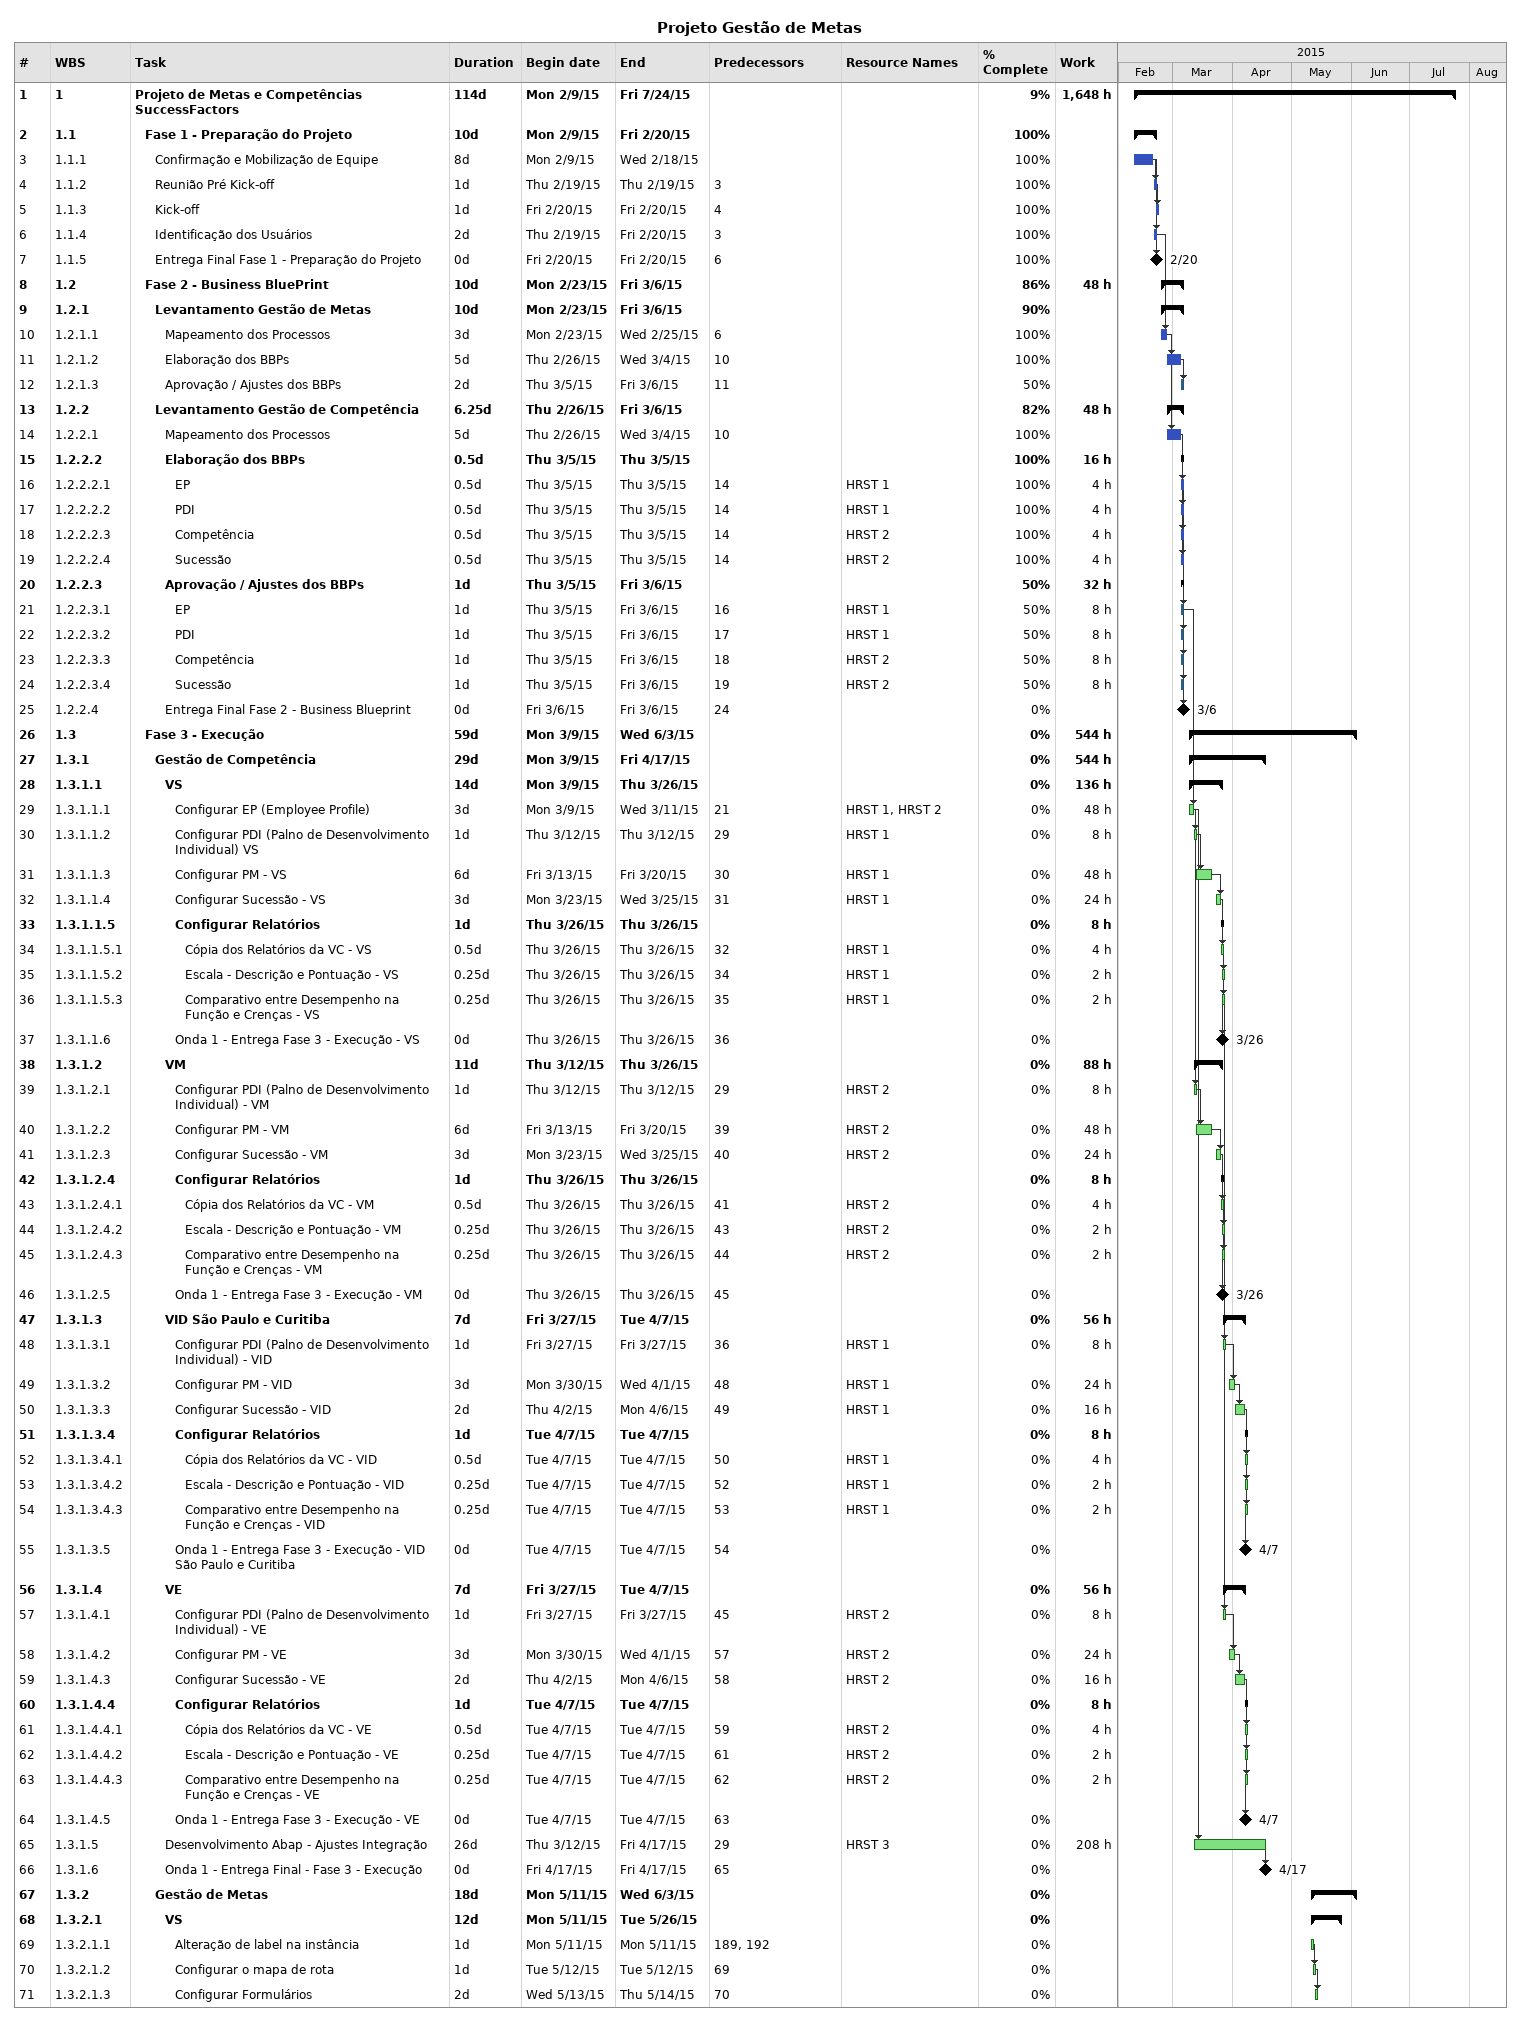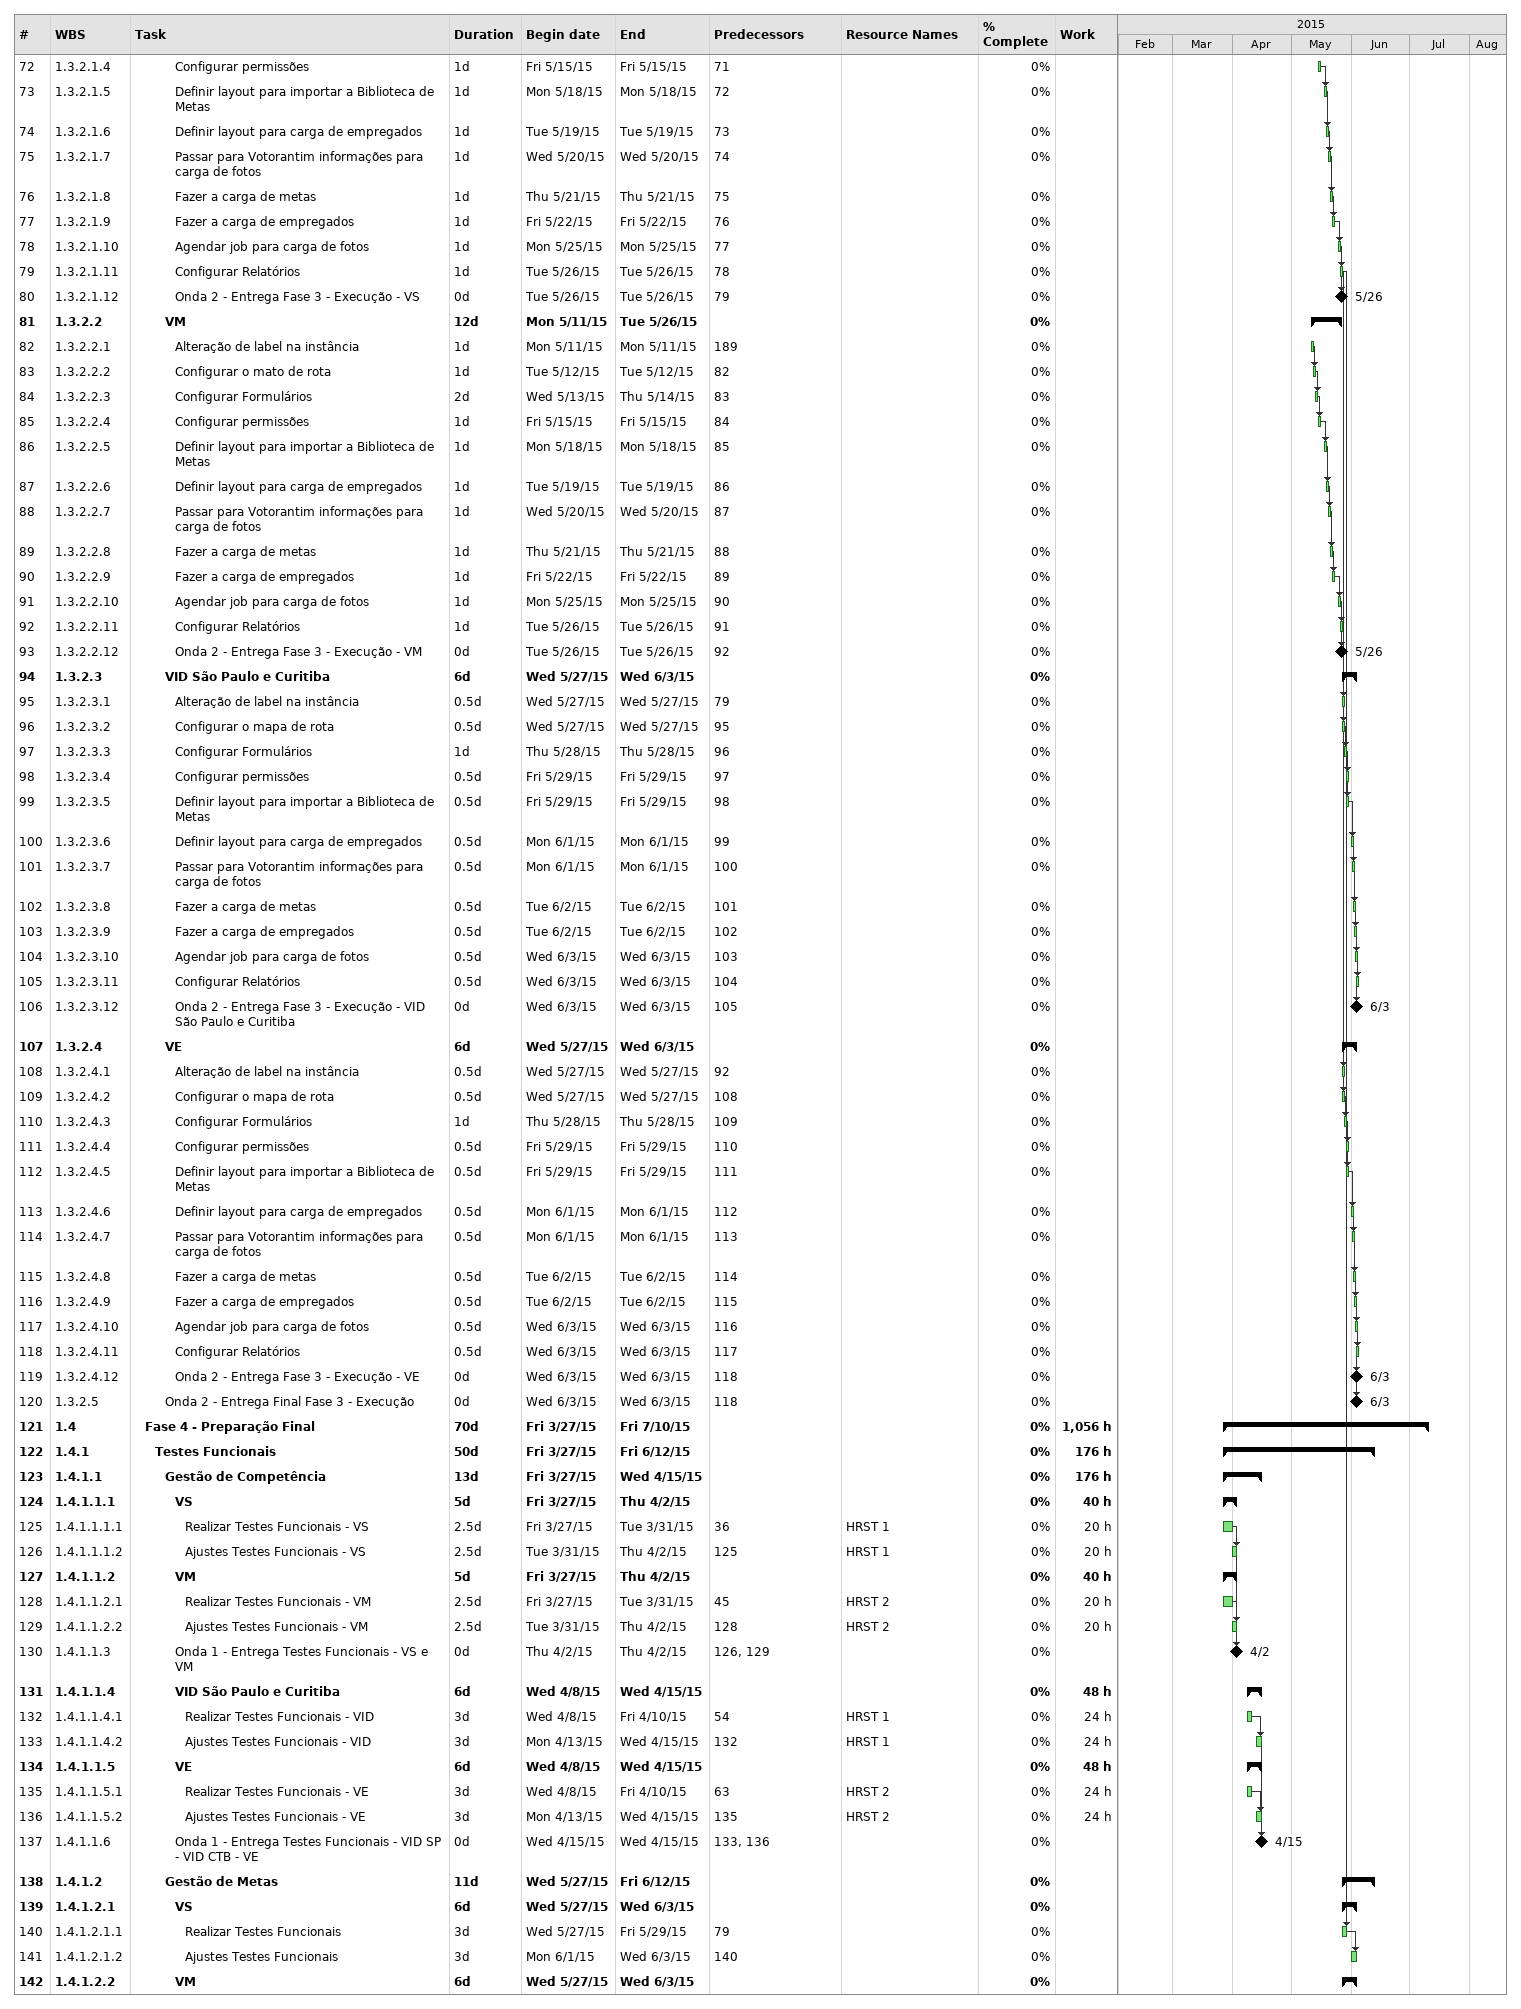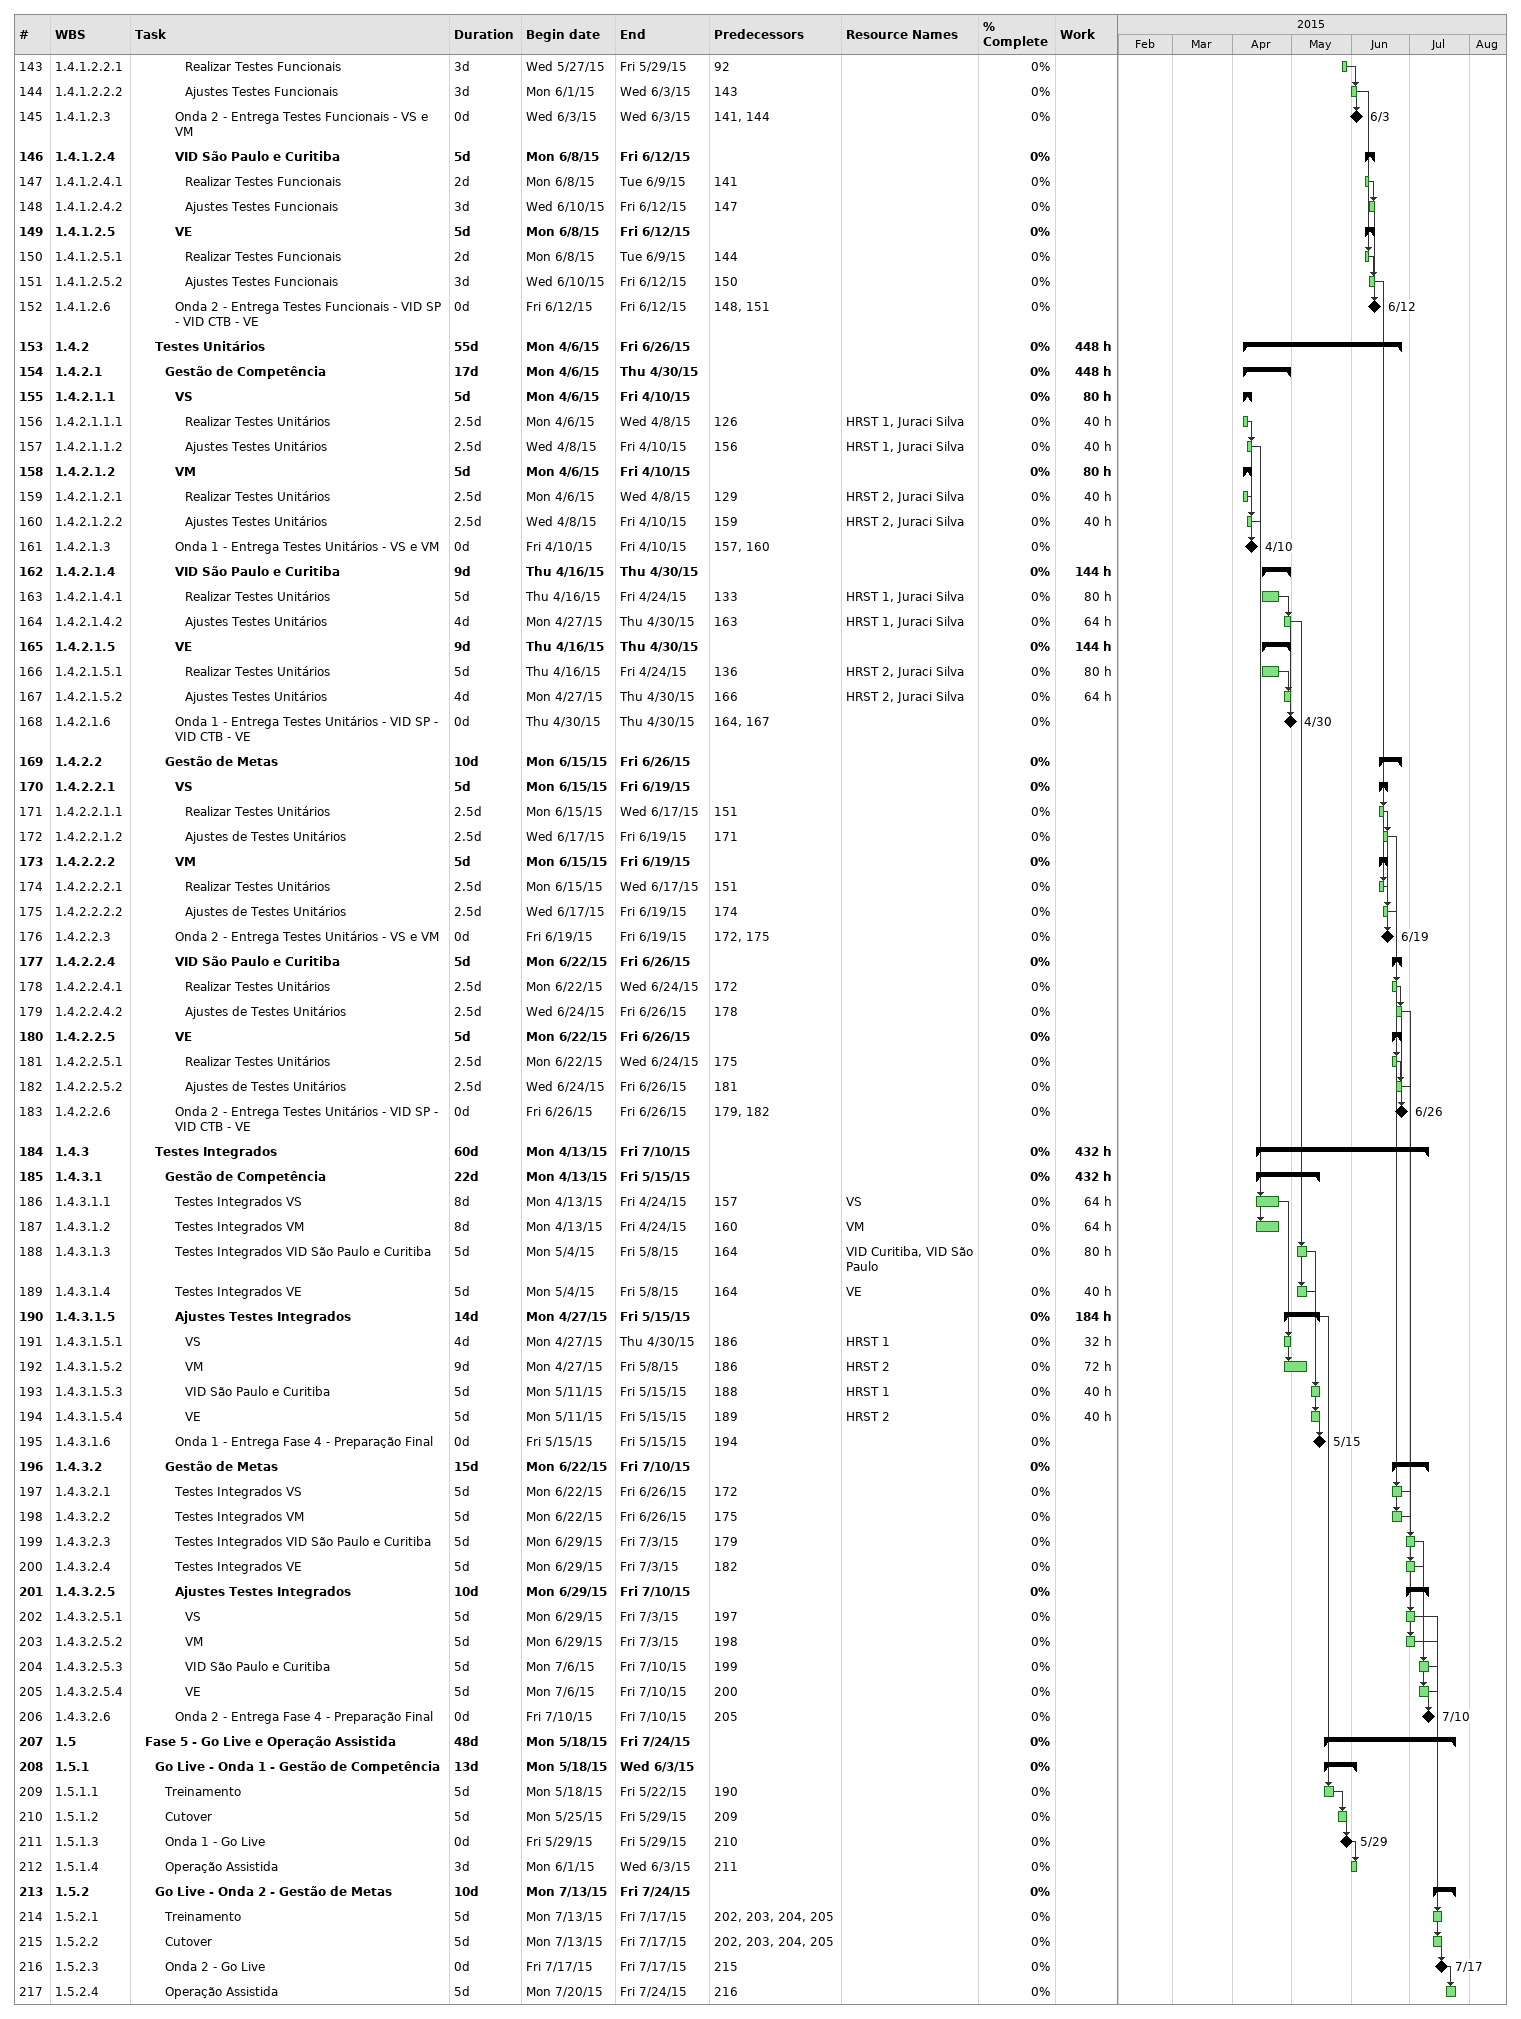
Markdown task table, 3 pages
Projeto Gestão de Metas

| ID | WBS | Task | Duration | Start | Finish | Predecessors | Resources | % complete | Work (h) |
|---|---|---|---|---|---|---|---|---|---|
| 1 | 1 | **Projeto de Metas e Competências SuccessFactors** | 114d | 2015-02-09 | 2015-07-24 |  |  | 9 | 1648 |
| 2 | 1.1 | **Fase 1 - Preparação do Projeto** | 10d | 2015-02-09 | 2015-02-20 |  |  | 100 |  |
| 3 | 1.1.1 | Confirmação e Mobilização de Equipe | 8d | 2015-02-09 | 2015-02-18 |  |  | 100 |  |
| 4 | 1.1.2 | Reunião Pré Kick-off | 1d | 2015-02-19 | 2015-02-19 | 3 |  | 100 |  |
| 5 | 1.1.3 | Kick-off | 1d | 2015-02-20 | 2015-02-20 | 4 |  | 100 |  |
| 6 | 1.1.4 | Identificação dos Usuários | 2d | 2015-02-19 | 2015-02-20 | 3 |  | 100 |  |
| 7 | 1.1.5 | Entrega Final Fase 1 - Preparação do Projeto | 0d | 2015-02-20 | 2015-02-20 | 6 |  | 100 |  |
| 8 | 1.2 | **Fase 2 - Business BluePrint** | 10d | 2015-02-23 | 2015-03-06 |  |  | 86 | 48 |
| 9 | 1.2.1 | **Levantamento Gestão de Metas** | 10d | 2015-02-23 | 2015-03-06 |  |  | 90 |  |
| 10 | 1.2.1.1 | Mapeamento dos Processos | 3d | 2015-02-23 | 2015-02-25 | 6 |  | 100 |  |
| 11 | 1.2.1.2 | Elaboração dos BBPs | 5d | 2015-02-26 | 2015-03-04 | 10 |  | 100 |  |
| 12 | 1.2.1.3 | Aprovação / Ajustes dos BBPs | 2d | 2015-03-05 | 2015-03-06 | 11 |  | 50 |  |
| 13 | 1.2.2 | **Levantamento Gestão de Competência** | 6.25d | 2015-02-26 | 2015-03-06 |  |  | 82 | 48 |
| 14 | 1.2.2.1 | Mapeamento dos Processos | 5d | 2015-02-26 | 2015-03-04 | 10 |  | 100 |  |
| 15 | 1.2.2.2 | **Elaboração dos BBPs** | 0.5d | 2015-03-05 | 2015-03-05 |  |  | 100 | 16 |
| 16 | 1.2.2.2.1 | EP | 0.5d | 2015-03-05 | 2015-03-05 | 14 | HRST 1 | 100 | 4 |
| 17 | 1.2.2.2.2 | PDI | 0.5d | 2015-03-05 | 2015-03-05 | 14 | HRST 1 | 100 | 4 |
| 18 | 1.2.2.2.3 | Competência | 0.5d | 2015-03-05 | 2015-03-05 | 14 | HRST 2 | 100 | 4 |
| 19 | 1.2.2.2.4 | Sucessão | 0.5d | 2015-03-05 | 2015-03-05 | 14 | HRST 2 | 100 | 4 |
| 20 | 1.2.2.3 | **Aprovação / Ajustes dos BBPs** | 1d | 2015-03-05 | 2015-03-06 |  |  | 50 | 32 |
| 21 | 1.2.2.3.1 | EP | 1d | 2015-03-05 | 2015-03-06 | 16 | HRST 1 | 50 | 8 |
| 22 | 1.2.2.3.2 | PDI | 1d | 2015-03-05 | 2015-03-06 | 17 | HRST 1 | 50 | 8 |
| 23 | 1.2.2.3.3 | Competência | 1d | 2015-03-05 | 2015-03-06 | 18 | HRST 2 | 50 | 8 |
| 24 | 1.2.2.3.4 | Sucessão | 1d | 2015-03-05 | 2015-03-06 | 19 | HRST 2 | 50 | 8 |
| 25 | 1.2.2.4 | Entrega Final Fase 2 - Business Blueprint | 0d | 2015-03-06 | 2015-03-06 | 24 |  | 0 |  |
| 26 | 1.3 | **Fase 3 - Execução** | 59d | 2015-03-09 | 2015-06-03 |  |  | 0 | 544 |
| 27 | 1.3.1 | **Gestão de Competência** | 29d | 2015-03-09 | 2015-04-17 |  |  | 0 | 544 |
| 28 | 1.3.1.1 | **VS** | 14d | 2015-03-09 | 2015-03-26 |  |  | 0 | 136 |
| 29 | 1.3.1.1.1 | Configurar EP (Employee Profile) | 3d | 2015-03-09 | 2015-03-11 | 21 | HRST 1, HRST 2 | 0 | 48 |
| 30 | 1.3.1.1.2 | Configurar PDI (Palno de Desenvolvimento Individual) VS | 1d | 2015-03-12 | 2015-03-12 | 29 | HRST 1 | 0 | 8 |
| 31 | 1.3.1.1.3 | Configurar PM - VS | 6d | 2015-03-13 | 2015-03-20 | 30 | HRST 1 | 0 | 48 |
| 32 | 1.3.1.1.4 | Configurar Sucessão - VS | 3d | 2015-03-23 | 2015-03-25 | 31 | HRST 1 | 0 | 24 |
| 33 | 1.3.1.1.5 | **Configurar Relatórios** | 1d | 2015-03-26 | 2015-03-26 |  |  | 0 | 8 |
| 34 | 1.3.1.1.5.1 | Cópia dos Relatórios da VC - VS | 0.5d | 2015-03-26 | 2015-03-26 | 32 | HRST 1 | 0 | 4 |
| 35 | 1.3.1.1.5.2 | Escala - Descrição e Pontuação - VS | 0.25d | 2015-03-26 | 2015-03-26 | 34 | HRST 1 | 0 | 2 |
| 36 | 1.3.1.1.5.3 | Comparativo entre Desempenho na Função e Crenças - VS | 0.25d | 2015-03-26 | 2015-03-26 | 35 | HRST 1 | 0 | 2 |
| 37 | 1.3.1.1.6 | Onda 1 - Entrega Fase 3 - Execução - VS | 0d | 2015-03-26 | 2015-03-26 | 36 |  | 0 |  |
| 38 | 1.3.1.2 | **VM** | 11d | 2015-03-12 | 2015-03-26 |  |  | 0 | 88 |
| 39 | 1.3.1.2.1 | Configurar PDI (Palno de Desenvolvimento Individual) - VM | 1d | 2015-03-12 | 2015-03-12 | 29 | HRST 2 | 0 | 8 |
| 40 | 1.3.1.2.2 | Configurar PM - VM | 6d | 2015-03-13 | 2015-03-20 | 39 | HRST 2 | 0 | 48 |
| 41 | 1.3.1.2.3 | Configurar Sucessão - VM | 3d | 2015-03-23 | 2015-03-25 | 40 | HRST 2 | 0 | 24 |
| 42 | 1.3.1.2.4 | **Configurar Relatórios** | 1d | 2015-03-26 | 2015-03-26 |  |  | 0 | 8 |
| 43 | 1.3.1.2.4.1 | Cópia dos Relatórios da VC - VM | 0.5d | 2015-03-26 | 2015-03-26 | 41 | HRST 2 | 0 | 4 |
| 44 | 1.3.1.2.4.2 | Escala - Descrição e Pontuação - VM | 0.25d | 2015-03-26 | 2015-03-26 | 43 | HRST 2 | 0 | 2 |
| 45 | 1.3.1.2.4.3 | Comparativo entre Desempenho na Função e Crenças - VM | 0.25d | 2015-03-26 | 2015-03-26 | 44 | HRST 2 | 0 | 2 |
| 46 | 1.3.1.2.5 | Onda 1 - Entrega Fase 3 - Execução - VM | 0d | 2015-03-26 | 2015-03-26 | 45 |  | 0 |  |
| 47 | 1.3.1.3 | **VID São Paulo e Curitiba** | 7d | 2015-03-27 | 2015-04-07 |  |  | 0 | 56 |
| 48 | 1.3.1.3.1 | Configurar PDI (Palno de Desenvolvimento Individual) - VID | 1d | 2015-03-27 | 2015-03-27 | 36 | HRST 1 | 0 | 8 |
| 49 | 1.3.1.3.2 | Configurar PM - VID | 3d | 2015-03-30 | 2015-04-01 | 48 | HRST 1 | 0 | 24 |
| 50 | 1.3.1.3.3 | Configurar Sucessão - VID | 2d | 2015-04-02 | 2015-04-06 | 49 | HRST 1 | 0 | 16 |
| 51 | 1.3.1.3.4 | **Configurar Relatórios** | 1d | 2015-04-07 | 2015-04-07 |  |  | 0 | 8 |
| 52 | 1.3.1.3.4.1 | Cópia dos Relatórios da VC - VID | 0.5d | 2015-04-07 | 2015-04-07 | 50 | HRST 1 | 0 | 4 |
| 53 | 1.3.1.3.4.2 | Escala - Descrição e Pontuação - VID | 0.25d | 2015-04-07 | 2015-04-07 | 52 | HRST 1 | 0 | 2 |
| 54 | 1.3.1.3.4.3 | Comparativo entre Desempenho na Função e Crenças - VID | 0.25d | 2015-04-07 | 2015-04-07 | 53 | HRST 1 | 0 | 2 |
| 55 | 1.3.1.3.5 | Onda 1 - Entrega Fase 3 - Execução - VID São Paulo e Curitiba | 0d | 2015-04-07 | 2015-04-07 | 54 |  | 0 |  |
| 56 | 1.3.1.4 | **VE** | 7d | 2015-03-27 | 2015-04-07 |  |  | 0 | 56 |
| 57 | 1.3.1.4.1 | Configurar PDI (Palno de Desenvolvimento Individual) - VE | 1d | 2015-03-27 | 2015-03-27 | 45 | HRST 2 | 0 | 8 |
| 58 | 1.3.1.4.2 | Configurar PM - VE | 3d | 2015-03-30 | 2015-04-01 | 57 | HRST 2 | 0 | 24 |
| 59 | 1.3.1.4.3 | Configurar Sucessão - VE | 2d | 2015-04-02 | 2015-04-06 | 58 | HRST 2 | 0 | 16 |
| 60 | 1.3.1.4.4 | **Configurar Relatórios** | 1d | 2015-04-07 | 2015-04-07 |  |  | 0 | 8 |
| 61 | 1.3.1.4.4.1 | Cópia dos Relatórios da VC - VE | 0.5d | 2015-04-07 | 2015-04-07 | 59 | HRST 2 | 0 | 4 |
| 62 | 1.3.1.4.4.2 | Escala - Descrição e Pontuação - VE | 0.25d | 2015-04-07 | 2015-04-07 | 61 | HRST 2 | 0 | 2 |
| 63 | 1.3.1.4.4.3 | Comparativo entre Desempenho na Função e Crenças - VE | 0.25d | 2015-04-07 | 2015-04-07 | 62 | HRST 2 | 0 | 2 |
| 64 | 1.3.1.4.5 | Onda 1 - Entrega Fase 3 - Execução - VE | 0d | 2015-04-07 | 2015-04-07 | 63 |  | 0 |  |
| 65 | 1.3.1.5 | Desenvolvimento Abap - Ajustes Integração | 26d | 2015-03-12 | 2015-04-17 | 29 | HRST 3 | 0 | 208 |
| 66 | 1.3.1.6 | Onda 1 - Entrega Final - Fase 3 - Execução | 0d | 2015-04-17 | 2015-04-17 | 65 |  | 0 |  |
| 67 | 1.3.2 | **Gestão de Metas** | 18d | 2015-05-11 | 2015-06-03 |  |  | 0 |  |
| 68 | 1.3.2.1 | **VS** | 12d | 2015-05-11 | 2015-05-26 |  |  | 0 |  |
| 69 | 1.3.2.1.1 | Alteração de label na instância | 1d | 2015-05-11 | 2015-05-11 | 189, 192 |  | 0 |  |
| 70 | 1.3.2.1.2 | Configurar o mapa de rota | 1d | 2015-05-12 | 2015-05-12 | 69 |  | 0 |  |
| 71 | 1.3.2.1.3 | Configurar Formulários | 2d | 2015-05-13 | 2015-05-14 | 70 |  | 0 |  |
| 72 | 1.3.2.1.4 | Configurar permissões | 1d | 2015-05-15 | 2015-05-15 | 71 |  | 0 |  |
| 73 | 1.3.2.1.5 | Definir layout para importar a Biblioteca de Metas | 1d | 2015-05-18 | 2015-05-18 | 72 |  | 0 |  |
| 74 | 1.3.2.1.6 | Definir layout para carga de empregados | 1d | 2015-05-19 | 2015-05-19 | 73 |  | 0 |  |
| 75 | 1.3.2.1.7 | Passar para Votorantim informações para carga de fotos | 1d | 2015-05-20 | 2015-05-20 | 74 |  | 0 |  |
| 76 | 1.3.2.1.8 | Fazer a carga de metas | 1d | 2015-05-21 | 2015-05-21 | 75 |  | 0 |  |
| 77 | 1.3.2.1.9 | Fazer a carga de empregados | 1d | 2015-05-22 | 2015-05-22 | 76 |  | 0 |  |
| 78 | 1.3.2.1.10 | Agendar job para carga de fotos | 1d | 2015-05-25 | 2015-05-25 | 77 |  | 0 |  |
| 79 | 1.3.2.1.11 | Configurar Relatórios | 1d | 2015-05-26 | 2015-05-26 | 78 |  | 0 |  |
| 80 | 1.3.2.1.12 | Onda 2 - Entrega Fase 3 - Execução - VS | 0d | 2015-05-26 | 2015-05-26 | 79 |  | 0 |  |
| 81 | 1.3.2.2 | **VM** | 12d | 2015-05-11 | 2015-05-26 |  |  | 0 |  |
| 82 | 1.3.2.2.1 | Alteração de label na instância | 1d | 2015-05-11 | 2015-05-11 | 189 |  | 0 |  |
| 83 | 1.3.2.2.2 | Configurar o mato de rota | 1d | 2015-05-12 | 2015-05-12 | 82 |  | 0 |  |
| 84 | 1.3.2.2.3 | Configurar Formulários | 2d | 2015-05-13 | 2015-05-14 | 83 |  | 0 |  |
| 85 | 1.3.2.2.4 | Configurar permissões | 1d | 2015-05-15 | 2015-05-15 | 84 |  | 0 |  |
| 86 | 1.3.2.2.5 | Definir layout para importar a Biblioteca de Metas | 1d | 2015-05-18 | 2015-05-18 | 85 |  | 0 |  |
| 87 | 1.3.2.2.6 | Definir layout para carga de empregados | 1d | 2015-05-19 | 2015-05-19 | 86 |  | 0 |  |
| 88 | 1.3.2.2.7 | Passar para Votorantim informações para carga de fotos | 1d | 2015-05-20 | 2015-05-20 | 87 |  | 0 |  |
| 89 | 1.3.2.2.8 | Fazer a carga de metas | 1d | 2015-05-21 | 2015-05-21 | 88 |  | 0 |  |
| 90 | 1.3.2.2.9 | Fazer a carga de empregados | 1d | 2015-05-22 | 2015-05-22 | 89 |  | 0 |  |
| 91 | 1.3.2.2.10 | Agendar job para carga de fotos | 1d | 2015-05-25 | 2015-05-25 | 90 |  | 0 |  |
| 92 | 1.3.2.2.11 | Configurar Relatórios | 1d | 2015-05-26 | 2015-05-26 | 91 |  | 0 |  |
| 93 | 1.3.2.2.12 | Onda 2 - Entrega Fase 3 - Execução - VM | 0d | 2015-05-26 | 2015-05-26 | 92 |  | 0 |  |
| 94 | 1.3.2.3 | **VID São Paulo e Curitiba** | 6d | 2015-05-27 | 2015-06-03 |  |  | 0 |  |
| 95 | 1.3.2.3.1 | Alteração de label na instância | 0.5d | 2015-05-27 | 2015-05-27 | 79 |  | 0 |  |
| 96 | 1.3.2.3.2 | Configurar o mapa de rota | 0.5d | 2015-05-27 | 2015-05-27 | 95 |  | 0 |  |
| 97 | 1.3.2.3.3 | Configurar Formulários | 1d | 2015-05-28 | 2015-05-28 | 96 |  | 0 |  |
| 98 | 1.3.2.3.4 | Configurar permissões | 0.5d | 2015-05-29 | 2015-05-29 | 97 |  | 0 |  |
| 99 | 1.3.2.3.5 | Definir layout para importar a Biblioteca de Metas | 0.5d | 2015-05-29 | 2015-05-29 | 98 |  | 0 |  |
| 100 | 1.3.2.3.6 | Definir layout para carga de empregados | 0.5d | 2015-06-01 | 2015-06-01 | 99 |  | 0 |  |
| 101 | 1.3.2.3.7 | Passar para Votorantim informações para carga de fotos | 0.5d | 2015-06-01 | 2015-06-01 | 100 |  | 0 |  |
| 102 | 1.3.2.3.8 | Fazer a carga de metas | 0.5d | 2015-06-02 | 2015-06-02 | 101 |  | 0 |  |
| 103 | 1.3.2.3.9 | Fazer a carga de empregados | 0.5d | 2015-06-02 | 2015-06-02 | 102 |  | 0 |  |
| 104 | 1.3.2.3.10 | Agendar job para carga de fotos | 0.5d | 2015-06-03 | 2015-06-03 | 103 |  | 0 |  |
| 105 | 1.3.2.3.11 | Configurar Relatórios | 0.5d | 2015-06-03 | 2015-06-03 | 104 |  | 0 |  |
| 106 | 1.3.2.3.12 | Onda 2 - Entrega Fase 3 - Execução - VID São Paulo e Curitiba | 0d | 2015-06-03 | 2015-06-03 | 105 |  | 0 |  |
| 107 | 1.3.2.4 | **VE** | 6d | 2015-05-27 | 2015-06-03 |  |  | 0 |  |
| 108 | 1.3.2.4.1 | Alteração de label na instância | 0.5d | 2015-05-27 | 2015-05-27 | 92 |  | 0 |  |
| 109 | 1.3.2.4.2 | Configurar o mapa de rota | 0.5d | 2015-05-27 | 2015-05-27 | 108 |  | 0 |  |
| 110 | 1.3.2.4.3 | Configurar Formulários | 1d | 2015-05-28 | 2015-05-28 | 109 |  | 0 |  |
| 111 | 1.3.2.4.4 | Configurar permissões | 0.5d | 2015-05-29 | 2015-05-29 | 110 |  | 0 |  |
| 112 | 1.3.2.4.5 | Definir layout para importar a Biblioteca de Metas | 0.5d | 2015-05-29 | 2015-05-29 | 111 |  | 0 |  |
| 113 | 1.3.2.4.6 | Definir layout para carga de empregados | 0.5d | 2015-06-01 | 2015-06-01 | 112 |  | 0 |  |
| 114 | 1.3.2.4.7 | Passar para Votorantim informações para carga de fotos | 0.5d | 2015-06-01 | 2015-06-01 | 113 |  | 0 |  |
| 115 | 1.3.2.4.8 | Fazer a carga de metas | 0.5d | 2015-06-02 | 2015-06-02 | 114 |  | 0 |  |
| 116 | 1.3.2.4.9 | Fazer a carga de empregados | 0.5d | 2015-06-02 | 2015-06-02 | 115 |  | 0 |  |
| 117 | 1.3.2.4.10 | Agendar job para carga de fotos | 0.5d | 2015-06-03 | 2015-06-03 | 116 |  | 0 |  |
| 118 | 1.3.2.4.11 | Configurar Relatórios | 0.5d | 2015-06-03 | 2015-06-03 | 117 |  | 0 |  |
| 119 | 1.3.2.4.12 | Onda 2 - Entrega Fase 3 - Execução - VE | 0d | 2015-06-03 | 2015-06-03 | 118 |  | 0 |  |
| 120 | 1.3.2.5 | Onda 2 - Entrega Final Fase 3 - Execução | 0d | 2015-06-03 | 2015-06-03 | 118 |  | 0 |  |
| 121 | 1.4 | **Fase 4 - Preparação Final** | 70d | 2015-03-27 | 2015-07-10 |  |  | 0 | 1056 |
| 122 | 1.4.1 | **Testes Funcionais** | 50d | 2015-03-27 | 2015-06-12 |  |  | 0 | 176 |
| 123 | 1.4.1.1 | **Gestão de Competência** | 13d | 2015-03-27 | 2015-04-15 |  |  | 0 | 176 |
| 124 | 1.4.1.1.1 | **VS** | 5d | 2015-03-27 | 2015-04-02 |  |  | 0 | 40 |
| 125 | 1.4.1.1.1.1 | Realizar Testes Funcionais - VS | 2.5d | 2015-03-27 | 2015-03-31 | 36 | HRST 1 | 0 | 20 |
| 126 | 1.4.1.1.1.2 | Ajustes Testes Funcionais - VS | 2.5d | 2015-03-31 | 2015-04-02 | 125 | HRST 1 | 0 | 20 |
| 127 | 1.4.1.1.2 | **VM** | 5d | 2015-03-27 | 2015-04-02 |  |  | 0 | 40 |
| 128 | 1.4.1.1.2.1 | Realizar Testes Funcionais - VM | 2.5d | 2015-03-27 | 2015-03-31 | 45 | HRST 2 | 0 | 20 |
| 129 | 1.4.1.1.2.2 | Ajustes Testes Funcionais - VM | 2.5d | 2015-03-31 | 2015-04-02 | 128 | HRST 2 | 0 | 20 |
| 130 | 1.4.1.1.3 | Onda 1 - Entrega Testes Funcionais - VS e VM | 0d | 2015-04-02 | 2015-04-02 | 126, 129 |  | 0 |  |
| 131 | 1.4.1.1.4 | **VID São Paulo e Curitiba** | 6d | 2015-04-08 | 2015-04-15 |  |  | 0 | 48 |
| 132 | 1.4.1.1.4.1 | Realizar Testes Funcionais - VID | 3d | 2015-04-08 | 2015-04-10 | 54 | HRST 1 | 0 | 24 |
| 133 | 1.4.1.1.4.2 | Ajustes Testes Funcionais - VID | 3d | 2015-04-13 | 2015-04-15 | 132 | HRST 1 | 0 | 24 |
| 134 | 1.4.1.1.5 | **VE** | 6d | 2015-04-08 | 2015-04-15 |  |  | 0 | 48 |
| 135 | 1.4.1.1.5.1 | Realizar Testes Funcionais - VE | 3d | 2015-04-08 | 2015-04-10 | 63 | HRST 2 | 0 | 24 |
| 136 | 1.4.1.1.5.2 | Ajustes Testes Funcionais - VE | 3d | 2015-04-13 | 2015-04-15 | 135 | HRST 2 | 0 | 24 |
| 137 | 1.4.1.1.6 | Onda 1 - Entrega Testes Funcionais - VID SP - VID CTB - VE | 0d | 2015-04-15 | 2015-04-15 | 133, 136 |  | 0 |  |
| 138 | 1.4.1.2 | **Gestão de Metas** | 11d | 2015-05-27 | 2015-06-12 |  |  | 0 |  |
| 139 | 1.4.1.2.1 | **VS** | 6d | 2015-05-27 | 2015-06-03 |  |  | 0 |  |
| 140 | 1.4.1.2.1.1 | Realizar Testes Funcionais | 3d | 2015-05-27 | 2015-05-29 | 79 |  | 0 |  |
| 141 | 1.4.1.2.1.2 | Ajustes Testes Funcionais | 3d | 2015-06-01 | 2015-06-03 | 140 |  | 0 |  |
| 142 | 1.4.1.2.2 | **VM** | 6d | 2015-05-27 | 2015-06-03 |  |  | 0 |  |
| 143 | 1.4.1.2.2.1 | Realizar Testes Funcionais | 3d | 2015-05-27 | 2015-05-29 | 92 |  | 0 |  |
| 144 | 1.4.1.2.2.2 | Ajustes Testes Funcionais | 3d | 2015-06-01 | 2015-06-03 | 143 |  | 0 |  |
| 145 | 1.4.1.2.3 | Onda 2 - Entrega Testes Funcionais - VS e VM | 0d | 2015-06-03 | 2015-06-03 | 141, 144 |  | 0 |  |
| 146 | 1.4.1.2.4 | **VID São Paulo e Curitiba** | 5d | 2015-06-08 | 2015-06-12 |  |  | 0 |  |
| 147 | 1.4.1.2.4.1 | Realizar Testes Funcionais | 2d | 2015-06-08 | 2015-06-09 | 141 |  | 0 |  |
| 148 | 1.4.1.2.4.2 | Ajustes Testes Funcionais | 3d | 2015-06-10 | 2015-06-12 | 147 |  | 0 |  |
| 149 | 1.4.1.2.5 | **VE** | 5d | 2015-06-08 | 2015-06-12 |  |  | 0 |  |
| 150 | 1.4.1.2.5.1 | Realizar Testes Funcionais | 2d | 2015-06-08 | 2015-06-09 | 144 |  | 0 |  |
| 151 | 1.4.1.2.5.2 | Ajustes Testes Funcionais | 3d | 2015-06-10 | 2015-06-12 | 150 |  | 0 |  |
| 152 | 1.4.1.2.6 | Onda 2 - Entrega Testes Funcionais - VID SP - VID CTB - VE | 0d | 2015-06-12 | 2015-06-12 | 148, 151 |  | 0 |  |
| 153 | 1.4.2 | **Testes Unitários** | 55d | 2015-04-06 | 2015-06-26 |  |  | 0 | 448 |
| 154 | 1.4.2.1 | **Gestão de Competência** | 17d | 2015-04-06 | 2015-04-30 |  |  | 0 | 448 |
| 155 | 1.4.2.1.1 | **VS** | 5d | 2015-04-06 | 2015-04-10 |  |  | 0 | 80 |
| 156 | 1.4.2.1.1.1 | Realizar Testes Unitários | 2.5d | 2015-04-06 | 2015-04-08 | 126 | HRST 1, Juraci Silva | 0 | 40 |
| 157 | 1.4.2.1.1.2 | Ajustes Testes Unitários | 2.5d | 2015-04-08 | 2015-04-10 | 156 | HRST 1, Juraci Silva | 0 | 40 |
| 158 | 1.4.2.1.2 | **VM** | 5d | 2015-04-06 | 2015-04-10 |  |  | 0 | 80 |
| 159 | 1.4.2.1.2.1 | Realizar Testes Unitários | 2.5d | 2015-04-06 | 2015-04-08 | 129 | HRST 2, Juraci Silva | 0 | 40 |
| 160 | 1.4.2.1.2.2 | Ajustes Testes Unitários | 2.5d | 2015-04-08 | 2015-04-10 | 159 | HRST 2, Juraci Silva | 0 | 40 |
| 161 | 1.4.2.1.3 | Onda 1 - Entrega Testes Unitários - VS e VM | 0d | 2015-04-10 | 2015-04-10 | 157, 160 |  | 0 |  |
| 162 | 1.4.2.1.4 | **VID São Paulo e Curitiba** | 9d | 2015-04-16 | 2015-04-30 |  |  | 0 | 144 |
| 163 | 1.4.2.1.4.1 | Realizar Testes Unitários | 5d | 2015-04-16 | 2015-04-24 | 133 | HRST 1, Juraci Silva | 0 | 80 |
| 164 | 1.4.2.1.4.2 | Ajustes Testes Unitários | 4d | 2015-04-27 | 2015-04-30 | 163 | HRST 1, Juraci Silva | 0 | 64 |
| 165 | 1.4.2.1.5 | **VE** | 9d | 2015-04-16 | 2015-04-30 |  |  | 0 | 144 |
| 166 | 1.4.2.1.5.1 | Realizar Testes Unitários | 5d | 2015-04-16 | 2015-04-24 | 136 | HRST 2, Juraci Silva | 0 | 80 |
| 167 | 1.4.2.1.5.2 | Ajustes Testes Unitários | 4d | 2015-04-27 | 2015-04-30 | 166 | HRST 2, Juraci Silva | 0 | 64 |
| 168 | 1.4.2.1.6 | Onda 1 - Entrega Testes Unitários - VID SP - VID CTB - VE | 0d | 2015-04-30 | 2015-04-30 | 164, 167 |  | 0 |  |
| 169 | 1.4.2.2 | **Gestão de Metas** | 10d | 2015-06-15 | 2015-06-26 |  |  | 0 |  |
| 170 | 1.4.2.2.1 | **VS** | 5d | 2015-06-15 | 2015-06-19 |  |  | 0 |  |
| 171 | 1.4.2.2.1.1 | Realizar Testes Unitários | 2.5d | 2015-06-15 | 2015-06-17 | 151 |  | 0 |  |
| 172 | 1.4.2.2.1.2 | Ajustes de Testes Unitários | 2.5d | 2015-06-17 | 2015-06-19 | 171 |  | 0 |  |
| 173 | 1.4.2.2.2 | **VM** | 5d | 2015-06-15 | 2015-06-19 |  |  | 0 |  |
| 174 | 1.4.2.2.2.1 | Realizar Testes Unitários | 2.5d | 2015-06-15 | 2015-06-17 | 151 |  | 0 |  |
| 175 | 1.4.2.2.2.2 | Ajustes de Testes Unitários | 2.5d | 2015-06-17 | 2015-06-19 | 174 |  | 0 |  |
| 176 | 1.4.2.2.3 | Onda 2 - Entrega Testes Unitários - VS e VM | 0d | 2015-06-19 | 2015-06-19 | 172, 175 |  | 0 |  |
| 177 | 1.4.2.2.4 | **VID São Paulo e Curitiba** | 5d | 2015-06-22 | 2015-06-26 |  |  | 0 |  |
| 178 | 1.4.2.2.4.1 | Realizar Testes Unitários | 2.5d | 2015-06-22 | 2015-06-24 | 172 |  | 0 |  |
| 179 | 1.4.2.2.4.2 | Ajustes de Testes Unitários | 2.5d | 2015-06-24 | 2015-06-26 | 178 |  | 0 |  |
| 180 | 1.4.2.2.5 | **VE** | 5d | 2015-06-22 | 2015-06-26 |  |  | 0 |  |
| 181 | 1.4.2.2.5.1 | Realizar Testes Unitários | 2.5d | 2015-06-22 | 2015-06-24 | 175 |  | 0 |  |
| 182 | 1.4.2.2.5.2 | Ajustes de Testes Unitários | 2.5d | 2015-06-24 | 2015-06-26 | 181 |  | 0 |  |
| 183 | 1.4.2.2.6 | Onda 2 - Entrega Testes Unitários - VID SP - VID CTB - VE | 0d | 2015-06-26 | 2015-06-26 | 179, 182 |  | 0 |  |
| 184 | 1.4.3 | **Testes Integrados** | 60d | 2015-04-13 | 2015-07-10 |  |  | 0 | 432 |
| 185 | 1.4.3.1 | **Gestão de Competência** | 22d | 2015-04-13 | 2015-05-15 |  |  | 0 | 432 |
| 186 | 1.4.3.1.1 | Testes Integrados VS | 8d | 2015-04-13 | 2015-04-24 | 157 | VS | 0 | 64 |
| 187 | 1.4.3.1.2 | Testes Integrados VM | 8d | 2015-04-13 | 2015-04-24 | 160 | VM | 0 | 64 |
| 188 | 1.4.3.1.3 | Testes Integrados VID São Paulo e Curitiba | 5d | 2015-05-04 | 2015-05-08 | 164 | VID Curitiba, VID São Paulo | 0 | 80 |
| 189 | 1.4.3.1.4 | Testes Integrados VE | 5d | 2015-05-04 | 2015-05-08 | 164 | VE | 0 | 40 |
| 190 | 1.4.3.1.5 | **Ajustes Testes Integrados** | 14d | 2015-04-27 | 2015-05-15 |  |  | 0 | 184 |
| 191 | 1.4.3.1.5.1 | VS | 4d | 2015-04-27 | 2015-04-30 | 186 | HRST 1 | 0 | 32 |
| 192 | 1.4.3.1.5.2 | VM | 9d | 2015-04-27 | 2015-05-08 | 186 | HRST 2 | 0 | 72 |
| 193 | 1.4.3.1.5.3 | VID São Paulo e Curitiba | 5d | 2015-05-11 | 2015-05-15 | 188 | HRST 1 | 0 | 40 |
| 194 | 1.4.3.1.5.4 | VE | 5d | 2015-05-11 | 2015-05-15 | 189 | HRST 2 | 0 | 40 |
| 195 | 1.4.3.1.6 | Onda 1 - Entrega Fase 4 - Preparação Final | 0d | 2015-05-15 | 2015-05-15 | 194 |  | 0 |  |
| 196 | 1.4.3.2 | **Gestão de Metas** | 15d | 2015-06-22 | 2015-07-10 |  |  | 0 |  |
| 197 | 1.4.3.2.1 | Testes Integrados VS | 5d | 2015-06-22 | 2015-06-26 | 172 |  | 0 |  |
| 198 | 1.4.3.2.2 | Testes Integrados VM | 5d | 2015-06-22 | 2015-06-26 | 175 |  | 0 |  |
| 199 | 1.4.3.2.3 | Testes Integrados VID São Paulo e Curitiba | 5d | 2015-06-29 | 2015-07-03 | 179 |  | 0 |  |
| 200 | 1.4.3.2.4 | Testes Integrados VE | 5d | 2015-06-29 | 2015-07-03 | 182 |  | 0 |  |
| 201 | 1.4.3.2.5 | **Ajustes Testes Integrados** | 10d | 2015-06-29 | 2015-07-10 |  |  | 0 |  |
| 202 | 1.4.3.2.5.1 | VS | 5d | 2015-06-29 | 2015-07-03 | 197 |  | 0 |  |
| 203 | 1.4.3.2.5.2 | VM | 5d | 2015-06-29 | 2015-07-03 | 198 |  | 0 |  |
| 204 | 1.4.3.2.5.3 | VID São Paulo e Curitiba | 5d | 2015-07-06 | 2015-07-10 | 199 |  | 0 |  |
| 205 | 1.4.3.2.5.4 | VE | 5d | 2015-07-06 | 2015-07-10 | 200 |  | 0 |  |
| 206 | 1.4.3.2.6 | Onda 2 - Entrega Fase 4 - Preparação Final | 0d | 2015-07-10 | 2015-07-10 | 205 |  | 0 |  |
| 207 | 1.5 | **Fase 5 - Go Live e Operação Assistida** | 48d | 2015-05-18 | 2015-07-24 |  |  | 0 |  |
| 208 | 1.5.1 | **Go Live - Onda 1 - Gestão de Competência** | 13d | 2015-05-18 | 2015-06-03 |  |  | 0 |  |
| 209 | 1.5.1.1 | Treinamento | 5d | 2015-05-18 | 2015-05-22 | 190 |  | 0 |  |
| 210 | 1.5.1.2 | Cutover | 5d | 2015-05-25 | 2015-05-29 | 209 |  | 0 |  |
| 211 | 1.5.1.3 | Onda 1 - Go Live | 0d | 2015-05-29 | 2015-05-29 | 210 |  | 0 |  |
| 212 | 1.5.1.4 | Operação Assistida | 3d | 2015-06-01 | 2015-06-03 | 211 |  | 0 |  |
| 213 | 1.5.2 | **Go Live - Onda 2 - Gestão de Metas** | 10d | 2015-07-13 | 2015-07-24 |  |  | 0 |  |
| 214 | 1.5.2.1 | Treinamento | 5d | 2015-07-13 | 2015-07-17 | 202, 203, 204, 205 |  | 0 |  |
| 215 | 1.5.2.2 | Cutover | 5d | 2015-07-13 | 2015-07-17 | 202, 203, 204, 205 |  | 0 |  |
| 216 | 1.5.2.3 | Onda 2 - Go Live | 0d | 2015-07-17 | 2015-07-17 | 215 |  | 0 |  |
| 217 | 1.5.2.4 | Operação Assistida | 5d | 2015-07-20 | 2015-07-24 | 216 |  | 0 |  |
